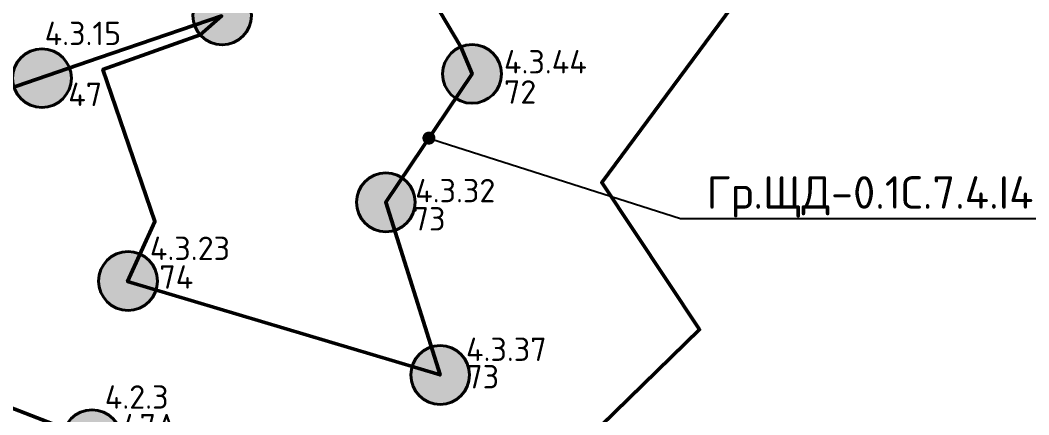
# Model space of a CAD drawing. Header units: millimetres. Extents: x -813692 to 807431, y 0 to 1813163.
# Drawn here: x 61852 to 69623, y 818851 to 821889 of the extents above; entities that cross this region are included whole.
import ezdxf
from ezdxf import colors
from ezdxf.entities.mleader import LeaderData, LeaderLine
from ezdxf.math import Vec2, Vec3

# ---------------------------------------------------------------- set-up
doc = ezdxf.new("R2010")
doc.units = ezdxf.units.MM
for name, color, linetype, lineweight in [('_АСУД_Щиты', 6, 'Continuous', 0), ('_Гр.ЩД-0.1С.7.4.I4.1', 6, 'Continuous', 50), ('_Гр.ЩД-0.1С.7.4.I4.2', 6, 'Continuous', 50), ('_Гр.ЩД-0.1С.7.4.I4.3', 6, 'Continuous', 50), ('A-ANNO-DIMS', 7, 'Continuous', 9), ('АР_монолит', 252, 'Continuous', 50)]:
    doc.layers.add(name, color=color, linetype=linetype, lineweight=lineweight)
for name, color, linetype, lineweight, true_color in [('DLX_LUM 1', 7, 'Continuous', 40, 0x130bf4), ('DLX_LUM 14', 7, 'Continuous', 40, 0x130bf4), ('DLX_LUM 17', 7, 'Continuous', 40, 0x130bf4), ('DLX_LUM 6', 7, 'Continuous', 40, 0x130bf4), ('DLX_LUM 7', 7, 'Continuous', 40, 0xf4170b)]:
    doc.layers.add(name, color=color, linetype=linetype, lineweight=lineweight, true_color=true_color)
doc.layers.add('Вставка', color=252, linetype='Continuous')
doc.styles.add('GOST 2.304', font='GOST Common.ttf')
doc.styles.add('ISOCPEUR', font='isocpeur.ttf')
doc.styles.add('TableTextStyle', font='isocpeur.ttf')
doc.linetypes.add('Truba', pattern='A,3e-05,[4,MSH_7,S=1,R=0,X=0,Y=0],-3.022072', length=3.022102)
doc.dimstyles.new('М-200', dxfattribs={"dimtxt": 400, "dimasz": 160, "dimexe": 200, "dimexo": 400, "dimgap": 50, "dimtad": 1, "dimdec": 0, "dimzin": 0, "dimdsep": 46, "dimtxsty": 'GOST 2.304', "dimblk": 'ARCHTICK', "dimcen": 180, "dimdle": 200, "dimadec": 0, "dimazin": 0, "dimtfac": 1, "dimtdec": 0, "dimtmove": 1, "dimatfit": 0, "dimfxl": 1, "dimtolj": 1, "dimtzin": 0, "dimarcsym": 0})

# ---------------------------------------------------------------- blocks, each defined once
blk = doc.blocks.new('_ArchTick')
at = {"color": 0, "linetype": 'ByBlock', "const_width": 0.15}
blk.add_lwpolyline([(-0.5, -0.5), (0.5, 0.5)], dxfattribs=at)
blk = doc.blocks.new('*D38')
at = {"layer": 'A-ANNO-DIMS', "color": 0, "lineweight": -2, "transparency": 16777216}
blk.add_arc((-165703.8, -113309.3), 107894.2, 269.999998, 325.999999, dxfattribs=at)
at = {"layer": 'Defpoints', "color": 0, "lineweight": 30, "transparency": 16777216}
for p in [(-165703.8, -113309.3), (-165703.8, -113309.3), (-75741.3, -173989.8), (-131171, -215527.9), (-165703.8, -221903.3)]:
    blk.add_point(p, dxfattribs=at)
at = {"layer": 'A-ANNO-DIMS', "color": 0, "lineweight": -2, "transparency": 16777216, "xscale": 160, "yscale": 160, "zscale": 160}
for p, rotation in [((-76255.4, -173643), 55.99999895826774), ((-165703.8, -221203.5), 179.9999981265246)]:
    blk.add_blockref('_ArchTick', p, dxfattribs=dict(at, rotation=rotation))
at = {"layer": 'A-ANNO-DIMS', "color": 0, "transparency": 16777216, "insert": (-114299.5, -207822), "char_height": 400, "attachment_point": 5, "rotation": 28.54122, "style": 'GOST 2.304'}
blk.add_mtext('\\A1;56,0%%D', dxfattribs=at)
blk = doc.blocks.new('DIC21')
at = {"lineweight": 0, "ltscale": 100, "style": 'TableTextStyle'}
for tag, p, height in [('47А', (1839.6, 4847, -497), 180), ('46', (404.5, 4673.4, -497), 180), ('45', (2767.8, 4496.8, -497), 180), ('47', (3676.7, 4204.3, -497), 180), ('72', (1837.1, 4090.9, -497), 180), ('47А', (5043.8, 3678, -497), 180), ('46А', (1650.7, 3477.4, -497), 180), ('75', (456.9, 3373.3, -497), 180), ('72', (3775, 3075.7, -497), 180), ('48', (6711.3, 3030.5, -497), 180), ('46', (1718.6, 2884.6, -497), 180), ('72', (-544.7, 2439.5, -497), 180), ('72', (-1554.6, 2366.5, -497), 180), ('72', (4853.8, 2131.2, -497), 180), ('46', (2045.1, 1926.8, -497), 180), ('72', (6126.6, 1426.1, -497), 180), ('46А', (2336, 1020.4, -497), 180), ('72', (5432.7, 937.4, -497), 180), ('73', (3498.6, 904.8, -497), 180), ('46', (-4055.1, 802.6, -497), 180), ('75', (-1464.2, 741.4, -497), 180), ('73', (1383.2, 597.7, -497), 180), ('46', (-5074.8, 377.1, -497), 180), ('46А', (-3051.6, 282.7, -497), 180), ('46', (2820, 26.1, -497), 180), ('71', (-4412.5, -117.5, -497), 180), ('46', (-2284.3, -209, -497), 180), ('74', (4290, -201.2, -497), 180), ('73', (290.4, -331.2, -497), 180), ('72', (-5961.7, -435.3, -497), 180), ('46', (-3894.5, -542.8, -497), 180), ('46', (-1212.5, -777.3, -497), 180), ('S', (1588.1, -807.1), 250), ('46', (2858.5, -881.9, -497), 180), ('46А', (-344, -1286.7, -497), 180), ('46', (-3909, -1385, -497), 180), ('74', (1949.9, -1518.2, -497), 180), ('72', (-5362, -1580.3, -497), 180), ('75', (-1664.7, -1718.9, -497), 180), ('46', (6.1, -1692.6, -497), 180), ('46А', (3187.7, -1833.7, -497), 180), ('75', (4440.9, -2066.2, -497), 180), ('46', (1348.2, -2342.3, -497), 180), ('46', (-3724.4, -2360.4, -497), 180), ('74', (-2458.8, -2455.3, -497), 180), ('46А', (2220.8, -2721.9, -497), 180), ('73', (-4645.7, -2788.6, -497), 180), ('46А', (-3564.4, -3200.5, -497), 180), ('72', (48, -3422, -497), 180), ('72', (1144.1, -3487.8, -497), 180), ('S', (-4907.8, -3922), 250), ('74', (-2086.4, -3927, -497), 180), ('72', (728.9, -4693.5, -497), 180), ('74', (-1258.9, -5761.2, -497), 180)]:
    blk.add_attdef(tag, p, '', height=height, dxfattribs=at)
at = {"layer": '_Гр.ЩД-0.1С.7.4.I4.2', "color": 18, "true_color": 0x000000, "style": 'TableTextStyle'}
blk.add_text('47А', height=180, dxfattribs=at).set_placement((5176.9, 3457.7, -497))
blk = doc.blocks.new('DIC22')
at = {"lineweight": 0, "ltscale": 100, "style": 'TableTextStyle'}
for tag, p, height in [('S', (-245, 2498.1), 250), ('45', (2134, 2511, -497), 180), ('47', (962.9, 2452.8, -497), 180), ('45', (2028.6, 1960.1, -497), 180), ('72', (2879.2, 1719.6, -497), 180), ('45', (1091.2, 1610, -497), 180), ('47', (-131.5, 1505.8, -497), 180), ('72', (2082.1, 1236.3, -497), 180), ('72', (606, 960.6, -497), 180), ('45', (1605.6, 736, -497), 180), ('47А', (-661.4, 586.6, -497), 180), ('75', (3487.8, 570.7, -497), 180), ('73', (-35.3, 250.9, -497), 180), ('45', (1394.9, 237.4, -497), 180), ('72', (4599.4, 214, -497), 180), ('45', (1195.2, -272.6, -497), 180), ('47А', (902.2, -841.8, -497), 180), ('47', (355.3, -2203.3, -497), 180), ('76', (8.3, -2996.3, -497), 180), ('74', (1270.8, -3198.8, -497), 180), ('75', (-3044.3, -3672.3, -497), 180), ('47', (-241.3, -3804.4, -497), 180), ('72', (-2733.8, -4485.5, -497), 180), ('73', (1058.9, -4549.9, -497), 180), ('47А', (-795.1, -5021.5, -497), 180), ('47', (-3550.7, -5345, -497), 180), ('72', (-5652.6, -5754.5, -497), 180), ('72', (-4315.1, -5926.3, -497), 180), ('74', (-412.5, -6044.7, -497), 180), ('47', (-1371.7, -6382.2, -497), 180), ('S', (-8585.8, -6627.7), 250), ('45', (-2535.9, -6946.5, -497), 180), ('45', (-1758.3, -6974.3, -497), 180), ('72', (-4895.4, -7020.1, -497), 180), ('45', (-1383.9, -7312.4, -497), 180), ('73', (-6414.2, -7439.6, -497), 180), ('47А', (-8196.9, -7701.5, -497), 180), ('47А', (-2897, -7643.8, -497), 180), ('45', (-1005, -7681.8, -497), 180), ('47', (-4354.3, -7772.5, -497), 180), ('74', (-7793.5, -8156.6, -497), 180), ('47', (-5889.5, -8212.7, -497), 180), ('72', (-2350.6, -8431, -497), 180), ('47А', (-7315.2, -8716.9, -497), 180), ('47', (-9631.8, -8889.8, -497), 180), ('47', (-8700.5, -9182.9, -497), 180), ('73', (-3034.7, -9423.1), 180), ('73', (-7640.8, -9597.8, -497), 180), ('74', (-5078.6, -9867.3, -497), 180), ('73', (-2643.3, -10644.5), 180)]:
    blk.add_attdef(tag, p, '', height=height, dxfattribs=at)
at = {"layer": '_Гр.ЩД-0.1С.7.4.I4.3', "color": 18, "true_color": 0x000000, "style": 'TableTextStyle'}
for s, p in [('47', (-5707.5, -8682, -497)), ('72', (-2350.6, -8663.7, -497)), ('73', (-3054.2, -9640.4, -497)), ('74', (-5005.5, -10088, -497)), ('73', (-2640.8, -10855.8))]:
    blk.add_text(s, height=180, dxfattribs=at).set_placement(p)
blk = doc.blocks.new('A$Cab2378fa')
at = {"lineweight": 25}
h = blk.add_hatch(color=256, dxfattribs=at)
h.paths.add_polyline_path([(162.3, -156.8, 0.442338), (147.8, 177.8), (0, 0)])
h.paths.add_polyline_path([(-141.6, -170.3), (0, 0), (-163.2, 157.6, 0.430096)])
at = {"lineweight": 25, "true_color": 0xfff5f5}
h = blk.add_hatch(color=7, dxfattribs=at)
h.dxf.hatch_style = 1
h.paths.add_polyline_path([(0, 0), (-141.6, -170.3, 0.174923), (3, -222.4, 0.197808), (162.3, -156.8)])
h.paths.add_polyline_path([(-163.2, 157.6), (0, 0), (147.8, 177.8, 0.175398), (3, 230.2, 0.209014)])
blk.add_circle((3, 3.9), 226.3)
blk = doc.blocks.new('_Dot')
at = {"color": 0, "linetype": 'ByBlock', "lineweight": -2}
blk.add_line((-0.5, 0), (-1, 0), dxfattribs=at)
at = {"color": 0, "linetype": 'ByBlock', "const_width": 0.5}
blk.add_lwpolyline([(-0.25, 0, 1), (0.25, 0, 1)], format="xyb", close=True, dxfattribs=at)
blk = doc.blocks.new('Оси200')
at = {"layer": 'A-ANNO-DIMS'}
dim = blk.add_angular_dim_2l(base=(-131171, -215527.9), line1=((-165703.8, -113309.3), (-75741.3, -173989.8)), line2=((-165703.8, -113309.3), (-165703.8, -221903.3)), text='56,0%%D', dimstyle='М-200', override={"dimadec": 2, "dimtmove": 2}, dxfattribs=at)
dim.commit()
dim.dimension.update_dxf_attribs({"geometry": '*D38', "text_midpoint": (-114299.5, -207822), "dimtype": 130})
blk = doc.blocks.new('A$C6724712c')
at = {"layer": 'A-ANNO-DIMS', "color": 18, "lineweight": 0, "true_color": 0x000000}
blk.add_blockref('Оси200', (433047.4, 279674.7), dxfattribs=at)

msp = doc.modelspace()

# ---------------------------------------------------------------- block references
at = {"layer": 'Вставка', "linetype": 'Truba', "lineweight": 30, "ltscale": 100}
msp.add_blockref('A$C6724712c', (-266052.4, 717506.5), dxfattribs=at)

# ---------------------------------------------------------------- next in the draw order: linework, layer by layer
at = {"layer": '_АСУД_Щиты', "ltscale": 100}
msp.add_lwpolyline([(67670.1, 808752.2), (62423.5, 814953.1), (62492.7, 815026.3), (67086.1, 819506.6), (66332.4, 820639), (74307.8, 831401.1), (53130.7, 845228.8), (52171.3, 843820.9)], dxfattribs=at)
at = {"layer": '_Гр.ЩД-0.1С.7.4.I4.1', "ltscale": 100}
msp.add_lwpolyline([(53130.7, 845228.8), (74307.8, 831401.1), (66332.4, 820639), (67086.1, 819506.6), (62492.7, 815026.3), (63675.6, 813645.6), (61192.7, 811541.2)], dxfattribs=at)
at = {"layer": '_Гр.ЩД-0.1С.7.4.I4.2', "ltscale": 100}
for points in [[(53130.7, 845228.8), (74307.8, 831401.1), (66332.4, 820639), (67086.1, 819506.6), (65132.2, 817600.7), (64917.4, 817692), (63987.5, 818043.4), (63678.3, 817026.5), (62653.9, 816118.7), (63192.5, 816596), (62469.1, 817258.7), (61337.3, 818037.7)], [(61724, 817784.4), (62405.7, 818663.4), (58413.4, 820211.2)]]:
    msp.add_lwpolyline(points, dxfattribs=at)
at = {"layer": '_Гр.ЩД-0.1С.7.4.I4.3', "ltscale": 100}
msp.add_lwpolyline([(64818.4, 822407.8), (65246.7, 821684.5), (65333.2, 821475.4), (64669, 820486.9), (65087.8, 819157.5), (62680, 819876.9), (62890.6, 820340.4), (62489.6, 821509.7), (63237.8, 821776.4), (63405.5, 821921.2), (62459.1, 821598.6), (59917.4, 820727)], dxfattribs=at)

# ---------------------------------------------------------------- next in the draw order: block references
at = {"layer": '_Гр.ЩД-0.1С.7.4.I4.2', "color": 3, "lineweight": 0}
ref = msp.add_blockref('DIC21', (57460, 815220), dxfattribs=at)
ref.add_attrib('47А', '4.2.3', (62503.8, 818898, -497), dxfattribs={"layer": '0', "lineweight": 0, "ltscale": 100, "height": 180, "style": 'TableTextStyle'})
at = {"layer": '_Гр.ЩД-0.1С.7.4.I4.3', "lineweight": 0}
ref = msp.add_blockref('DIC22', (67930, 829910), dxfattribs=at)
ref.add_attrib('74', '4.3.23', (62851.4, 820042.7, -497), dxfattribs={"layer": '0', "lineweight": 0, "ltscale": 100, "height": 180, "style": 'TableTextStyle'})
ref.add_attrib('47', '4.3.15', (62040.5, 821697.3, -497), dxfattribs={"layer": '0', "lineweight": 0, "ltscale": 100, "height": 180, "style": 'TableTextStyle'})
ref.add_attrib('72', '4.3.44', (65579.4, 821479, -497), dxfattribs={"layer": '0', "lineweight": 0, "ltscale": 100, "height": 180, "style": 'TableTextStyle'})
ref.add_attrib('73', '4.3.32', (64895.3, 820486.9), dxfattribs={"layer": '0', "lineweight": 0, "ltscale": 100, "height": 180, "style": 'TableTextStyle'})
ref.add_attrib('73', '4.3.37', (65286.7, 819265.5), dxfattribs={"layer": '0', "lineweight": 0, "ltscale": 100, "height": 180, "style": 'TableTextStyle'})
at = {"layer": 'DLX_LUM 1', "ltscale": 100}
msp.add_blockref('A$Cab2378fa', (62680, 819876.9), dxfattribs=at)
at = {"layer": 'DLX_LUM 14', "ltscale": 100}
msp.add_blockref('A$Cab2378fa', (65330.3, 821471.5), dxfattribs=at)
at = {"layer": 'DLX_LUM 17', "ltscale": 100}
for p in [(64666, 820483), (65084.9, 819153.6)]:
    msp.add_blockref('A$Cab2378fa', p, dxfattribs=at)
at = {"layer": 'DLX_LUM 6', "ltscale": 100}
for p in [(63405.5, 821921.2), (62016.9, 821438.6)]:
    msp.add_blockref('A$Cab2378fa', p, dxfattribs=at)
at = {"layer": 'DLX_LUM 7', "ltscale": 100}
msp.add_blockref('A$Cab2378fa', (62402.7, 818659.5), dxfattribs=at)

# ---------------------------------------------------------------- next in the draw order: leaders
at = {"layer": '_Гр.ЩД-0.1С.7.4.I4.3'}
ml = msp.add_multileader_mtext('Standard', dxfattribs=at)
ml.set_content('Гр.ЩД-0.1С.7.4.I4.3', color=256, style='ISOCPEUR')
ml.set_leader_properties()
ml.set_arrow_properties(name='DOT')
ml.build(insert=Vec2(0, 0))
ml.multileader.update_dxf_attribs({"has_dogleg": 0, "text_left_attachment_type": 6, "text_right_attachment_type": 6, "arrow_head_size": 100})
ctx = ml.context
ctx.base_point, ctx.char_height, ctx.arrow_head_size, ctx.landing_gap_size, ctx.plane_origin = Vec3(66940.1, 820362.7), 250, 100, 200, Vec3(154240.3, 950845.5)
ctx.left_attachment, ctx.right_attachment = 6, 6
notes = []
notes.append((ctx, [(0, (1, 1, 0), (66932.1, 820362.7), (1, 0), 8, [(1, [(65001.1, 820981.1)], 0, [])])]))
ctx.mtext.insert, ctx.mtext.flow_direction = Vec3(67140.1, 820687.7), 5
for ctx, leaders in notes:
    for number, flags, end, landing, length, lines in leaders:
        leader = LeaderData()
        leader.index, (leader.has_last_leader_line, leader.has_dogleg_vector, leader.attachment_direction) = number, flags
        leader.last_leader_point, leader.dogleg_vector, leader.dogleg_length = Vec3(end), Vec3(landing), length
        for number, points, colour, breaks in lines:
            line = LeaderLine()
            line.index, line.vertices, line.color, line.breaks = number, Vec3.list(points), colors.encode_raw_color(colour), breaks
            leader.lines.append(line)
        ctx.leaders.append(leader)

doc.saveas('drawing.dxf')
